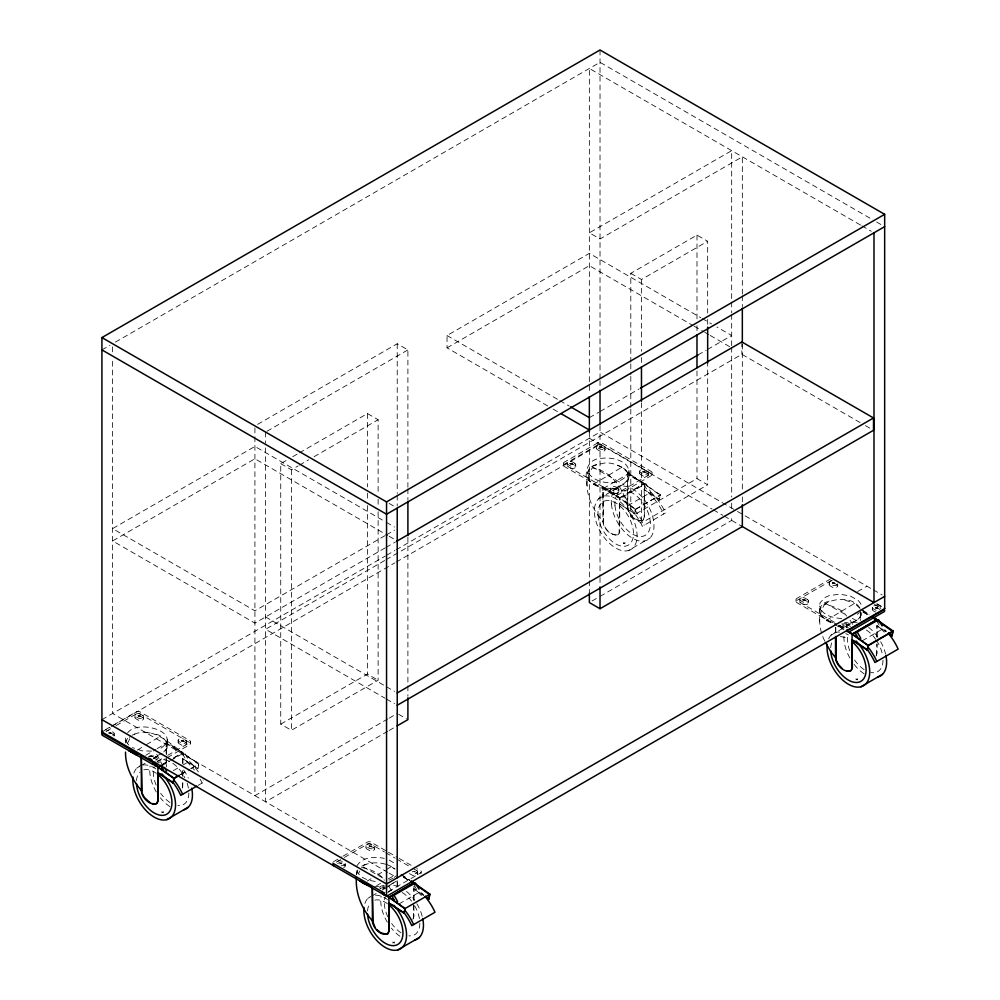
<?xml version="1.0" encoding="UTF-8"?>
<svg xmlns="http://www.w3.org/2000/svg" width="1000" height="1000" viewBox="0 0 1000 1000"><rect width="100%" height="100%" fill="white"/><g stroke="black" fill="none" stroke-linecap="round" stroke-linejoin="round"><path stroke-width="0.75" stroke-dasharray="5 3.75" d="M157.225 748.65L166.238 743.213L182.662 752.7L182.662 764.3M182.938 764.137L182.95 752.537C168.025 742.6 151.938 725.163 132.113 735.25M413.663 900.25L413.963 888.763L424.075 895.462M413.95 900.088L413.963 885.913M634.925 513.75L619.462 503.875L634.637 513.913L635.662 509.35L619.75 498.013L603.325 488.275L619.75 497.775L619.712 531.425L618.612 534.237L617.013 535.062M615.588 535.013C609.425 533.737 604 528.2 603.225 521.9L603.138 486.938L619.462 497.938L619.15 533.212M603.325 488.512L627.788 474.15L644.212 483.65L644.188 517.3L643.075 520.112L644.463 517.137L644.5 483.488L627.6 472.812L627.688 507.775C628.575 514.4 635.013 521.462 642.05 520.612M876.838 637.087L876.85 625.775L885.987 631.462M877.125 636.925L877.125 625.6M182.638 775.6L182.65 769.963M182.925 776.85L182.938 769.8M413.363 918.275L413.663 903.075M412.825 919.287L413.938 916.488L413.938 905.725M876.538 655.113L876.825 644.15M876 656.125L877.1 653.325L877.113 643.975M617.3 534.9C610.262 535.75 603.825 528.688 602.938 522.062L602.85 487.1L603.625 522.137C590.925 508.188 580.475 485.487 592.25 467.95C611.375 470.625 623.688 489.113 627.975 506.925M824.762 641.05C819 629.612 817.1 615.125 824.887 604.138C832.812 606.325 841.55 608.7 846.65 616.087M356.388 874.725L358 869.638L356.388 874.688L356.388 869.225C358.738 878.625 370.125 881.263 378.575 881.65M125.375 743.025L125.787 735.788M127.613 732.887C138.088 718.25 185.675 733.288 159.312 749.237M167.45 739.463L167.025 748.075L163.15 752.613C172.425 746.938 164.137 735.562 155.925 734.262M586.925 485.637C584.775 473.188 586.038 459.025 601.4 458.325C609.8 457.35 618.95 458.75 625.6 464.288C638.3 478.925 616.925 492.6 602.938 487.15L635.413 509.288L634.637 513.913M629 470.412C624.738 487.788 592.4 485.775 586.925 469.875M819.562 621.825L819.975 602.925L824.9 597.537L829.075 595.662L839.45 594.163L850.125 595.925L858.238 600.475L860.612 603.438L861.637 606.6M167.45 744.938L166.337 741.7L198.9 763.888L198.125 768.512L182.662 758.637L197.838 768.675L198.575 764.287L182.662 752.938L166.238 743.45M627.688 472.863L660.45 494.837L659.675 499.462L644.212 489.588L659.388 499.625L660.125 495.225L644.212 483.888L627.788 474.387M182.35 787.975L182.638 781.25M182.638 787.812L182.925 781.075M127.6 743.2L129.925 738.413M358.612 873.487L359.775 871.1M127.6 738.375L125.787 741.287L130.725 735.875M356.8 866.087C362.075 856.787 375.037 856.263 384.35 858.45M361.512 867.513C369.787 868.9 379.162 872.588 384.35 880.275M619.475 486.275C643.562 476.838 615.3 458.762 601.4 463.8C580.5 464.95 585.375 486.9 603.625 487.287M859.812 607.9C846.625 586.788 795.188 609.913 834.013 622.925M841.737 623.962C849.425 623.938 861.137 621.512 861.637 612.062C861.825 617.5 856.688 620.875 852.113 622.463M394.15 877.45L396.225 875.8M829.075 601.138C811.225 606.062 822.775 623.5 836.263 623.475M857.312 614.288L859.388 612.638M137.475 750.025L143.863 746.2M146.412 744.663L160.463 736.25M596.45 464.95C586.15 466.475 583.7 480.225 593.913 484.038L622 467.188L625.6 469.762L627.987 472.725L629 475.875M367.212 881.087L371.037 878.787M377.425 874.963L385.087 870.362M386.362 869.6L391.475 866.538L395.05 869.087L389.225 865.55M826.55 620.225L854.638 603.375L860.612 608.913M101.925 349.9L110.025 345.225M115.425 342.113L600.025 62.325L871.175 218.863M257.6 424.363L397.225 343.738L407.9 349.9L407.9 487.2M266.925 431.3L407.9 349.9M547.737 405.988L447.038 347.85L447.038 335.525L589.35 253.363L700.788 317.7M447.038 347.85L589.35 265.688L692.738 325.375M378.125 511.763L378.125 680.238L291.413 730.3L280.738 724.137L280.738 463.638L287.413 459.787M292.75 456.7L298.075 453.625M299.413 452.85L367.45 413.562L378.125 419.725L378.125 493.05M630.8 362.3L630.8 273.325L696.988 235.113L707.663 241.275L707.663 313.075M280.738 463.638L291.413 469.8L298.075 465.95M299.413 465.175L308.75 459.787M314.088 456.7L378.125 419.725M630.8 273.325L641.475 279.488L707.663 241.275M385.138 535.588L254.913 610.788L112.6 528.612L254.913 446.45L385.138 521.638M386.488 534.812L394.538 530.163M589.35 417.688L598.75 412.262M600.1 411.488L639.025 389.012M698.1 354.913L706.162 350.25M707.5 349.475L731.675 335.525L716.9 327M385.138 547.913L254.913 623.112L112.6 540.938L254.913 458.775L387.825 535.513M386.012 547.413L395.475 541.95M101.925 719.65L385.337 556.025M386.688 555.237L394.787 550.562M396.138 549.788L600.025 432.075L736.175 510.688M384.65 560.525L265.587 629.275L385.138 698.288M386.012 559.738L741.875 354.288L860.075 422.537M105.275 729.762L112.037 725.863M113.387 725.088L136.375 711.812A2.512 1.45 0 0 1 139.925 711.812L189.737 740.575A2.512 1.45 0 0 1 189.737 742.625A2.512 1.45 0 0 1 189.737 744.675L166.75 757.95M101.925 731.975L110.025 727.3M111.375 726.525L394.85 562.863M396.2 562.087L600.025 444.4M106.625 731.038L110.688 728.7M116.088 725.575L136.375 713.863A2.512 1.45 0 0 1 139.925 713.863L189.737 742.625L165.4 756.675M570.35 464.588L572.575 463.3M599.7 447.638L601.925 446.35M108.8 733.637L111.025 732.35M138.15 716.688L140.375 715.413M145.638 755.337L155.938 749.388M613.488 489.487L615.712 488.212M642.837 472.55L645.062 471.262M598.462 498.938L620.087 486.45M181.287 741.6L183.512 740.312M136.912 768L139.512 766.5M140.812 765.738L146.838 762.262M153.338 758.512L158.537 755.512A30.188 17.425 60 0 0 153.812 758.238M157.287 761.363L164.05 757.463M155.938 764.2L165.4 758.725M619.462 497.938L644.013 483.512M619.462 498.175L644.5 483.725M162.062 764.6L168.5 760.888M173.65 757.913L182.475 752.562M162.062 764.837L168.5 761.112M173.65 758.15L182.95 752.775M161.125 766.038L169.688 761.1M170.463 760.638L184.363 752.625L189.387 761.338A39.2 22.637 60 0 1 198.787 772.525M627.7 505.7L650.938 492.287A39.2 22.637 60 0 1 665.537 512.913L642.3 526.325A39.638 22.875 60 0 0 627.7 505.7L622.675 496.975L645.913 483.562L650.938 492.287M627.688 507.775L627.975 472.688M173.375 770.575L178.713 767.5M183.5 764.737L189.387 761.338M635.413 509.288L660.45 494.837M635.662 509.35L660.125 495.225M180.45 774.538L185.725 771.5M190.987 768.45L198.9 763.888M180.55 774.688L189.562 769.488M190.85 768.75L198.575 764.287M630.8 409.125L630.8 516.825L696.988 478.612L707.663 484.775L707.663 363.025M280.738 724.137L367.45 674.075L378.125 680.238M630.8 516.825L641.475 522.987L707.663 484.775M198.1 785.362L203.988 781.963A39.2 22.637 60 0 0 203.075 780.025M623.3 543.688L625.075 542.663M161.75 812.738L163.525 811.712M628.288 550.588A30.188 17.425 60 0 0 624.412 505.9A30.188 17.425 60 0 0 594.5 513.725A30.188 17.425 60 0 0 628.288 550.588L649.912 538.1M387.825 718.913L254.913 795.662L254.913 427.463M389.175 718.138L397.225 713.487M592.038 601.013L598.75 597.137M600.1 596.362L731.675 520.4L731.675 515.725M387.762 731.287L265.587 801.825L265.587 444.55M389.1 730.512L394.475 727.4M333.587 861.625L341.7 856.938M343.05 856.162L367.388 842.113A2.512 1.45 0 0 1 370.938 842.113L387.1 851.438M336.287 862.113L343.05 858.213M344.4 857.425L367.388 844.163A2.512 1.45 0 0 1 370.938 844.163L384.4 851.938M830.55 578.95L796.75 598.462A2.512 1.45 0 0 0 796.75 600.513A2.512 1.45 0 0 0 796.75 602.562L833.1 623.55M339.812 863.938L342.038 862.65M369.162 846.988L371.388 845.7M802.975 600.775L805.2 599.487M832.337 583.825L834.562 582.537M857.6 591.562L866.938 586.175M376.65 885.638L380.513 883.4M388.237 878.938L394.675 875.225M382.95 888.838L385.175 887.55M412.3 871.888L413.413 871.25L414.525 871.888M367.925 898.288L370.525 896.787M371.825 896.038L376.55 893.312M382.225 890.037L384.825 888.525M385.65 888.05L389.55 885.8A30.188 17.425 60 0 1 398.1 886.462M846.125 625.675L848.337 624.4M875.475 608.725L877.7 607.45M831.1 635.125L852.725 622.638M388.3 891.65L420.75 872.925A2.512 1.45 0 0 0 420.75 870.863L416.712 868.538M399.062 903.95L420.4 891.625A39.2 22.637 60 0 1 423.275 894.5M862.225 640.788L883.575 628.475A39.2 22.637 60 0 1 886.45 631.337M392.762 943.037L394.538 942M855.925 679.875L857.712 678.85M641.762 520.775L643.363 519.938M132.1 735.263L134.887 734M385.637 864.237C377.812 861.988 368.988 862.288 361.712 866.175L385.275 879.35M162.1 753.45L157.925 755.337L147.562 756.825L152.963 756.488M361.737 866.175L365.913 864.287M388.938 880.15L393.113 878.275M387.7 885.913L374.462 886.762M151.613 751.1L142.075 750.875L132.35 747.6M841.737 618.488C833.3 618.1 821.912 615.475 819.55 606.062M145.262 732.5L150.75 732.987M640.337 520.712C634.175 519.45 628.75 513.913 627.975 507.612M602.938 487.15L619.75 497.775M844.925 600.125L854.663 603.387M593.913 484.038L598.45 486.012M386.938 864.55L391.475 866.538M617.487 465.213L622.025 467.2M389.225 860.088L395.075 863.637M592.25 466.838L623.663 484.387M824.887 603.025L847.138 615.45M852.375 618.375L856.3 620.575M876.562 221.988L881.963 225.1M860.5 225.025L589.35 68.487L589.35 393.512M861.85 225.812L871.287 231.262M702.138 318.475L711.525 323.9M694.075 326.15L703.475 331.575M704.812 332.35L708.85 334.675M710.188 335.45L731.675 347.85M865.45 425.637L870.825 428.738M447.038 335.525L558.475 399.862M559.812 400.637L569.212 406.062M737.525 511.463L872.513 589.4M873.263 589.825L882.125 594.95M553.1 409.087L558.475 412.188M877.188 603.812L882.575 606.925M589.35 438.237L712.025 509.062M713.337 509.825L722.812 515.288M724.137 516.05L742.337 526.562M876.562 604.062L881.963 607.175M874.5 604.312L881.225 608.2M599.7 446.35L601.925 447.638M642.837 471.262L645.062 472.55M879.925 609.5L877.7 608.212A3.15 1.812 0 0 0 873.25 608.212A3.15 1.812 0 0 0 873.25 610.788L875.475 612.075M832.337 582.537L834.562 583.825M875.475 607.45L877.7 608.725M570.35 463.3L572.575 464.588M613.488 488.212L615.712 489.487M850.562 626.45L848.337 625.163A3.15 1.812 0 0 0 843.9 625.163A3.15 1.812 0 0 0 843.9 627.737M802.975 599.487L805.2 600.775M846.125 624.4L848.337 625.675M834.45 622.275L796.75 600.513L830.55 581A2.512 1.45 0 0 1 832.663 580.588M839.837 625.388L846.125 629.012M834.45 624.338L843.875 629.775M623.3 542.663L625.075 543.688M855.925 678.85L857.712 679.875M389.137 503.4L394.525 506.512M386.488 522.413L394.538 527.062M389.175 536.287L397.225 540.938M265.587 616.95L385.138 685.962M386.475 686.737L394.538 691.4M386.475 699.062L394.538 703.725M398.562 714.262L406.562 718.888M388.438 852.212L397.863 857.65M399.212 858.425L415.363 867.75M385.75 852.712L395.175 858.15M396.525 858.925L411.325 867.475M412.675 868.25L420.75 872.925A2.512 1.45 0 0 1 421.3 873.388M414.525 871.375L416.75 872.663A3.15 1.812 0 0 1 416.75 875.225A3.15 1.812 0 0 1 412.3 875.225L410.075 873.95A3.15 1.812 0 0 1 409.162 872.663M369.162 845.7L371.388 846.988M138.15 715.413L140.375 716.688M181.287 740.312L183.512 741.6M387.788 872.375L112.6 713.487L112.6 359.338M389.137 873.15L397.225 877.825M339.812 862.65L342.038 863.938M382.95 887.55L385.175 888.838M108.8 732.35L111.025 733.637M392.762 942L394.538 943.037M161.75 811.712L163.525 812.738M862.95 611.8L869.262 615.45M862.95 612.038L869.262 615.688M838.487 625.925L843.538 628.85M838.487 626.163L843.538 629.087M403.575 877.15L409.888 880.8M403.575 877.387L409.888 881.038M863.15 610.538L869.5 614.688M861.575 609.862L869.112 614.788M839.025 625.237L844.475 629.15M401.25 874.538L410.15 880.337M400.925 874.663L409.712 880.4M876.85 625.775L885.7 631.625M413.675 888.925L423.787 895.625M838.825 625.163L843.65 628.425M128.763 745.05L126.388 742.087L125.375 738.925M850.113 620.188L853.125 625M388.45 885.75L391.475 890.562M156.675 754.25L164.037 768.1M876.65 620.837L881.688 629.562A39.638 22.875 60 0 1 884.55 632.438M644.025 484.65L649.05 493.375A39.638 22.875 60 0 1 663.65 514M624.562 495.887L629.587 504.613A39.2 22.637 60 0 1 644.188 525.237M414.2 885.25L418.512 892.725A39.638 22.875 60 0 1 421.388 895.6M182.475 753.713L187.5 762.425A39.638 22.875 60 0 1 194.412 770.125M835.588 627.663L835.775 636.425M835.788 627.688L835.8 635.288M835.5 627.85L835.512 635.45M872.325 607.45L872.325 609.5M860.6 612.725L860.6 620.325M860.325 609.85L860.325 620.487M842.975 624.4L842.975 626.45M837.7 583.825L837.7 585.875M829.188 582.537L829.188 584.6M808.35 600.775L808.35 602.825M799.837 599.487L799.837 601.538M796.012 599.487L796.012 601.538M742.337 294.113L742.337 156.812L600.025 238.975L589.35 232.812L731.675 150.65L731.675 300.425M742.337 295.663L742.337 306.588M742.337 344.025L742.337 490.688M742.337 496.925L742.337 503.162M741.875 341.962L741.875 354.288M731.675 301.988L731.675 312.9M731.675 314.462L731.675 345.675M731.675 347.225L731.675 497M731.675 503.237L731.675 509.487M707.663 319.312L707.663 325.562M696.988 235.113L696.988 319.4M696.988 325.637L696.988 331.887M696.988 370.913L696.988 478.612M652.025 472.55L652.025 474.6M648.213 472.55L648.213 474.6M641.475 279.488L641.475 351.287M641.475 357.537L641.475 363.775M641.475 402.8L641.475 522.987M639.688 471.262L639.688 473.312M630.8 363.862L630.8 374.787M630.8 376.35L630.8 407.562M618.85 489.487L618.85 491.55M610.337 488.212L610.337 490.262M605.062 447.638L605.062 449.688M600.025 50L600.025 379.387M600.025 380.588L600.025 387.188M600.025 425.838L600.025 575.962M600.025 577.525L600.025 585.325M596.55 446.35L596.55 448.413M589.35 432L589.35 593.212M575.712 464.588L575.712 466.637M567.2 463.3L567.2 465.35M563.387 463.3L563.387 465.35M417.675 871.888L417.675 873.95M407.9 488.75L407.9 499.675M407.9 537.125L407.9 696.25M397.438 881.963L397.438 888.037M397.225 343.738L397.225 493.512M397.225 495.075L397.225 506M397.15 880.612L397.15 888.213M378.125 499.288L378.125 505.525M374.538 846.988L374.538 849.038M367.45 413.562L367.45 486.887M367.45 493.125L367.45 499.363M367.45 505.6L367.45 674.075M366.012 845.7L366.012 847.75M345.175 863.938L345.175 865.987M291.413 469.8L291.413 730.3M265.587 432.075L265.587 442.987M190.475 741.6L190.475 743.65M186.663 741.6L186.663 743.65M178.15 740.312L178.15 742.375M166.425 741.75L166.425 754.712M166.425 756.225L166.425 766.862M166.137 741.912L166.137 753.35M166.137 759.438L166.137 765.512M143.512 716.688L143.512 718.75M135 715.413L135 717.463M114.162 733.637L114.162 735.688M112.6 346.863L112.6 353.1M380.225 888.7A3.15 1.812 0 0 1 385.175 888.325M380.725 888.838A3.15 1.812 0 0 1 379.913 888.025M379.8 887.55A3.15 1.812 0 0 1 381.75 885.875A3.15 1.812 0 0 1 385.175 886.275M416.75 870.612A3.15 1.812 0 0 1 416.75 873.175A3.15 1.812 0 0 1 412.3 873.175M343.612 867.562A3.15 1.812 0 0 0 344.263 864.7L342.038 863.413A3.15 1.812 0 0 0 337.587 863.413M341.225 865.688A3.15 1.812 0 0 0 344.762 864.837A3.15 1.812 0 0 0 344.263 862.65L342.038 861.363A3.15 1.812 0 0 0 338.612 860.975A3.15 1.812 0 0 0 336.662 862.65M371.388 844.412A3.15 1.812 0 0 0 366.938 844.412A3.15 1.812 0 0 0 366.938 846.988L369.162 848.275A3.15 1.812 0 0 0 373.612 848.275A3.15 1.812 0 0 0 373.612 845.7M367.512 910.938A25.1 14.488 60 0 1 370.075 903.3M374.775 900.15A25.1 14.488 60 0 1 387.425 903.7M399.875 936.225A30.188 17.425 60 0 1 391.425 928.162M387.35 922.3A30.188 17.425 60 0 1 381.138 896.263M406.55 891.45A30.188 17.425 60 0 1 414.65 900.288M416.85 903.688A30.188 17.425 60 0 1 422.4 917.1M419.85 923.238A25.1 14.488 60 0 1 408.888 935.837M401 932.8A25.1 14.488 60 0 1 391.675 923.55M387.75 916.75A25.1 14.488 60 0 1 385.225 896.912M387.75 892.663A25.1 14.488 60 0 1 391.675 890.387M402.1 892.5A25.1 14.488 60 0 1 411.613 901.188M414.65 905.75A25.1 14.488 60 0 1 419.525 919.212M364.9 903.413A30.188 17.425 60 0 1 370.1 896.6M375.513 895.188A30.188 17.425 60 0 1 387.425 899.513M848.337 627.487A3.15 1.812 0 0 1 846.125 626.962L843.9 625.675A3.15 1.812 0 0 1 843.9 623.112A3.15 1.812 0 0 1 848.337 623.112L850.562 624.4A3.15 1.812 0 0 1 851.375 625.212M876.125 610.3A3.15 1.812 0 0 1 875.475 610.013L873.25 608.725A3.15 1.812 0 0 1 873.25 606.163M879.925 607.45A3.15 1.812 0 0 1 880.837 608.725M873.9 605.875A3.15 1.812 0 0 1 877.7 606.163M802.975 604.113A3.15 1.812 0 0 0 807.425 604.113A3.15 1.812 0 0 0 807.425 601.538L805.2 600.262A3.15 1.812 0 0 0 800.75 600.262A3.15 1.812 0 0 0 800.75 602.825M832.337 580.725A3.15 1.812 0 0 0 829.425 581.85A3.15 1.812 0 0 0 830.113 583.825L832.337 585.112A3.15 1.812 0 0 0 837.6 584.3M830.675 647.775A25.1 14.488 60 0 1 832.562 641.162M840.312 636.675A25.1 14.488 60 0 1 848.375 639.1M864.163 673.812A30.188 17.425 60 0 1 853.637 663.775M849.837 657.95A30.188 17.425 60 0 1 844.087 634.513M846.25 627.663A30.188 17.425 60 0 1 857.113 622.337M868.612 627.413A30.188 17.425 60 0 1 877.812 637.137M880.7 641.712A30.188 17.425 60 0 1 885.575 653.938M883.012 660.075A25.1 14.488 60 0 1 870.75 672.487M864.163 669.638A25.1 14.488 60 0 1 853.4 658.213M849.725 650.725A25.1 14.488 60 0 1 848.388 633.75M866.375 630.013A25.1 14.488 60 0 1 875.7 639.275M876.425 640.337A25.1 14.488 60 0 1 882.15 653.238M828.65 638.775A30.188 17.425 60 0 1 841.775 632.337M845.7 633.587A30.188 17.425 60 0 1 848.375 634.938M613.488 492.825A3.15 1.812 0 0 0 617.938 492.825A3.15 1.812 0 0 0 617.938 490.262L615.712 488.975A3.15 1.812 0 0 0 611.263 488.975A3.15 1.812 0 0 0 611.263 491.55M647.288 471.262A3.15 1.812 0 0 1 647.288 473.825A3.15 1.812 0 0 1 642.837 473.825L640.612 472.55A3.15 1.812 0 0 1 640.612 469.975A3.15 1.812 0 0 1 645.062 469.975M570.35 467.925A3.15 1.812 0 0 0 574.788 467.925A3.15 1.812 0 0 0 574.788 465.35L572.575 464.075A3.15 1.812 0 0 0 568.125 464.075A3.15 1.812 0 0 0 568.125 466.637M601.925 445.075A3.15 1.812 0 0 0 597.475 445.075A3.15 1.812 0 0 0 597.475 447.638L599.7 448.925A3.15 1.812 0 0 0 604.15 448.925A3.15 1.812 0 0 0 604.15 446.35M155.738 760.113A3.15 1.812 0 0 0 156.387 757.262L154.162 755.975A3.15 1.812 0 0 0 150.363 755.688A3.15 1.812 0 0 0 148.9 757.738M157.2 760.125A3.15 1.812 0 0 0 156.387 759.312L154.162 758.037A3.15 1.812 0 0 0 153.512 757.738M185.738 740.312A3.15 1.812 0 0 1 185.738 742.887A3.15 1.812 0 0 1 181.287 742.887L179.062 741.6A3.15 1.812 0 0 1 179.062 739.025A3.15 1.812 0 0 1 183.512 739.025M114.062 736.162A3.15 1.812 0 0 0 113.25 734.412L111.025 733.125A3.15 1.812 0 0 0 108.8 732.6M112.587 735.212A3.15 1.812 0 0 0 113.25 732.35L111.025 731.075A3.15 1.812 0 0 0 106.075 731.45M140.375 714.125A3.15 1.812 0 0 0 135.925 714.125A3.15 1.812 0 0 0 135.925 716.688L138.15 717.975A3.15 1.812 0 0 0 142.6 717.975A3.15 1.812 0 0 0 142.6 715.413M136.5 780.638A25.1 14.488 60 0 1 139.838 772.125M143.763 769.85A25.1 14.488 60 0 1 156.412 773.413M169.975 806.675A30.188 17.425 60 0 1 160.413 797.875M156.337 792A30.188 17.425 60 0 1 150.125 765.962M183.637 770A30.188 17.425 60 0 1 188.363 778.175M188.837 792.938A25.1 14.488 60 0 1 177.875 805.55M169.988 802.513A25.1 14.488 60 0 1 160.662 793.25M156.113 785.037A25.1 14.488 60 0 1 154.213 766.625M156.738 762.362A25.1 14.488 60 0 1 184.887 777.775M187.15 783.25A25.1 14.488 60 0 1 188.512 788.913M133.887 773.112A30.188 17.425 60 0 1 140.338 765.7M143.025 765A30.188 17.425 60 0 1 156.412 769.225M200.2 779.188A39.638 22.875 60 0 1 202.1 783.05M396.238 881.25L388.95 885.625L396.225 881.275M597.925 442.762L564.125 462.275A2.512 1.45 0 0 0 564.125 464.325A2.512 1.45 0 0 0 564.125 466.388L613.925 495.138A2.512 1.45 0 0 0 617.487 495.138L651.287 475.625A2.512 1.45 0 0 0 651.287 473.575A2.512 1.45 0 0 0 651.287 471.512L601.475 442.762A2.512 1.45 0 0 0 597.925 442.762M597.925 444.812L564.125 464.325L613.925 493.088A2.512 1.45 0 0 0 617.487 493.088L651.287 473.575L601.475 444.812A2.512 1.45 0 0 0 597.925 444.812M604.15 448.413L601.925 447.125A3.15 1.812 0 0 0 597.475 447.125A3.15 1.812 0 0 0 597.475 449.688L599.7 450.975A3.15 1.812 0 0 0 604.15 450.975A3.15 1.812 0 0 0 604.15 448.413M647.288 473.312L645.062 472.025A3.15 1.812 0 0 0 640.612 472.025A3.15 1.812 0 0 0 640.612 474.6L642.837 475.887A3.15 1.812 0 0 0 647.288 475.887A3.15 1.812 0 0 0 647.288 473.312M836.775 584.6L834.562 583.312A3.15 1.812 0 0 0 830.113 583.312A3.15 1.812 0 0 0 830.113 585.875L832.337 587.163A3.15 1.812 0 0 0 836.775 587.163A3.15 1.812 0 0 0 836.775 584.6M574.788 463.3L572.575 462.013A3.15 1.812 0 0 0 568.125 462.013A3.15 1.812 0 0 0 568.125 464.588L570.35 465.863A3.15 1.812 0 0 0 574.788 465.863A3.15 1.812 0 0 0 574.788 463.3M617.938 488.212L615.712 486.925A3.15 1.812 0 0 0 611.263 486.925A3.15 1.812 0 0 0 611.263 489.487L613.488 490.775A3.15 1.812 0 0 0 617.938 490.775A3.15 1.812 0 0 0 617.938 488.212M807.425 599.487L805.2 598.2A3.15 1.812 0 0 0 800.75 598.2A3.15 1.812 0 0 0 800.75 600.775L802.975 602.05A3.15 1.812 0 0 0 807.425 602.05A3.15 1.812 0 0 0 807.425 599.487M373.612 847.75L371.388 846.475A3.15 1.812 0 0 0 366.938 846.475A3.15 1.812 0 0 0 366.938 849.038L369.162 850.325A3.15 1.812 0 0 0 373.612 850.325A3.15 1.812 0 0 0 373.612 847.75M142.6 717.463L140.375 716.175A3.15 1.812 0 0 0 135.925 716.175A3.15 1.812 0 0 0 135.925 718.75L138.15 720.025A3.15 1.812 0 0 0 142.6 720.025A3.15 1.812 0 0 0 142.6 717.463M185.738 742.375L183.512 741.087A3.15 1.812 0 0 0 179.062 741.087A3.15 1.812 0 0 0 179.062 743.65L181.287 744.938A3.15 1.812 0 0 0 185.738 744.938A3.15 1.812 0 0 0 185.738 742.375M598.088 515.35A25.1 14.488 60 0 0 626.163 546A25.1 14.488 60 0 0 622.95 508.85A25.1 14.488 60 0 0 598.088 515.35M611.4 503.963A30.188 17.425 60 0 0 645.188 540.825A30.188 17.425 60 0 0 641.325 496.138A30.188 17.425 60 0 0 611.4 503.963M614.987 505.6A25.1 14.488 60 0 0 643.062 536.237A25.1 14.488 60 0 0 639.85 499.087A25.1 14.488 60 0 0 614.987 505.6"/><path stroke-width="1.5" d="M179.262 775.438L174.112 778.413L173.088 782.962L157.912 772.925L158.175 800.487L157.062 803.288L155.475 804.125M388.938 896.925L405.125 908.7L404.1 913.263L388.925 903.225L389.188 930.775L388.075 933.575C380.925 936.737 373.237 928.162 372.4 921.413L372.325 887.962L373.088 921.488C362.163 909.788 355.3 893.825 356.388 877.65M425.062 896.462L428.85 898.962L429.588 894.575L410.975 881.225M873.062 617.888L892.763 631.413L868.288 645.537L867.275 650.1L852.1 640.062L852.35 667.613L850.962 670.588M876.85 620.075L872.887 617.238M156.775 803.45L157.887 800.65L157.912 766.988L154.3 764.55M387.788 933.737L388.9 930.938L388.938 897.288L386.512 895.662M851.787 669.4L852.1 634.125L848.475 631.688M125.538 752.113C125.262 766.663 132.45 780.625 142.075 791.2L141.3 756.15L141.387 791.125C142.287 797.738 148.725 804.812 155.75 803.95M173.088 782.962L173.863 778.337L179.137 775.3M404.1 913.263L404.875 908.637L429.913 894.188L411.425 881.175M428.85 898.962L429.913 894.188M867.275 650.1L868.05 645.475L893.075 631.025L873.325 617.188M888.225 633.3L892.025 635.812L892.763 631.413M892.025 635.812L893.075 631.025M101.925 337.575L600.025 50L884.663 214.325L884.663 608.725L386.55 896.312L101.925 731.975L101.925 337.575L386.55 501.912L884.663 214.325M884.663 226.65L386.55 514.237L101.925 349.9M640.375 388.237L698.1 354.913M396.838 541.163L741.875 341.962L873.512 417.962L873.512 430.288L397.225 705.275M160.775 765.337L158.2 767.062L174.112 778.413M157.912 767.225L160.775 765.575M196.762 786.137L180.75 795.375A39.638 22.875 60 0 0 173.062 782.45M166.737 819.638L188.363 807.163M397.225 692.95L873.512 417.962M397.163 725.85L407.9 719.65L407.9 697.812M589.35 593.212L589.35 602.562L600.025 608.725L742.337 526.562L742.337 504.725M884.663 596.4L386.55 883.988L101.925 719.65M389.212 897.125L413.675 883L411.15 881.538M388.925 897.525L413.488 882.862M852.1 634.362L876.65 619.7M397.75 949.938L419.375 937.45M860.913 686.775L882.537 674.287M851.25 670.413C844.1 673.575 836.4 665 835.575 658.25L835.512 636.975M849.938 671.087L846.237 670.738M386.763 934.25L380.938 932.9L376.812 929.587M152.05 803.6L154.05 804.062M367.9 885.362L359.775 880.812L363.375 883.375L370.85 886.087M570.562 406.838L589.35 417.688M561.163 413.738L589.35 430.012M741.688 526.188L873.988 602.562L873.988 232.812M149.713 758.55L151.938 759.825M102.575 731.325A2.512 1.45 0 0 0 102.575 733.388L152.387 762.138A2.512 1.45 0 0 0 155.412 762.375M873.062 617.65L876.85 619.837L852.387 633.962L868.288 645.537M849.862 632.5L852.1 633.763M411.15 881.775L413.675 883.238M154.412 764.638L158.2 766.825L154 764.075M848.288 631.638L868.05 645.475M381.3 892.3L383.85 893.962M386.388 895.625L404.875 908.637M152.838 763.675L173.863 778.337M888.512 633.138L892.312 635.638M852.375 639.9L867.562 649.938M425.337 896.3L429.137 898.8M390.475 903.888L404.387 913.088M158.2 772.763L173.375 782.8M381.688 892.4L384.1 894.025M149.925 802.6L144.088 797.225L141.95 792.9M841.963 668.263L838.275 664.35L836.137 660.037L835.8 636.8M375.1 927.513L372.688 921.25M882.138 625.975L878.538 619.75L855.312 633.162L857.463 636.9M857.2 632.075L860.788 638.3M418.963 889.137L415.375 882.913L392.137 896.325L394.3 900.062M394.025 895.238L397.625 901.462M164.45 767.438L166.612 771.175M161.125 766.038L163.287 769.775M825.35 642.35L831.075 652.188L836.263 658.325L835.775 636.425M742.337 308.15L742.337 342.475M707.663 327.125L707.663 363.025M696.988 335.012L696.988 367.788M641.475 366.9L641.475 401.238M600.025 390.312L600.025 424.637M600.025 586.888L600.025 608.725M589.35 396.637L589.35 432M407.9 501.238L407.9 535.562M397.225 508.075L397.225 877.825M386.55 501.912L386.55 896.312M333.587 865.725A2.512 1.45 0 0 1 332.875 864.513M332.938 863.025A2.512 1.45 0 0 0 333.587 863.675L383.4 892.438A2.512 1.45 0 0 0 384.525 892.812M385.5 894.9A2.512 1.45 0 0 1 383.4 894.488M388.525 904.538A25.1 14.488 60 0 1 402.85 935.088A25.1 14.488 60 0 1 384.825 943.012A25.1 14.488 60 0 1 367.488 913.8M422.713 918.5A30.188 17.425 60 0 1 414.65 940.175M393.875 905.238A30.188 17.425 60 0 1 405.462 942.212A30.188 17.425 60 0 1 380.475 944.062A30.188 17.425 60 0 1 364.025 907.438M426.012 897.65A39.2 22.637 60 0 1 435 912.25L411.763 925.675A39.638 22.875 60 0 0 404.075 912.75M404.663 909.975A39.2 22.637 60 0 1 413.65 924.575M884.463 610.225A2.512 1.45 0 0 1 883.925 611.812L850.125 631.325A2.512 1.45 0 0 1 846.562 631.325M884.463 608.175A2.512 1.45 0 0 1 883.925 609.763L850.125 629.275A2.512 1.45 0 0 1 847.087 629.5M851.7 641.388A25.1 14.488 60 0 1 866.012 671.925A25.1 14.488 60 0 1 847.987 679.85A25.1 14.488 60 0 1 830.662 650.638M885.888 655.337A30.188 17.425 60 0 1 877.812 677.013M856.012 640.987A30.188 17.425 60 0 1 868.85 678.363A30.188 17.425 60 0 1 844.013 681.2A30.188 17.425 60 0 1 827.188 644.275M889.188 634.487A39.2 22.637 60 0 1 898.162 649.1L874.938 662.513A39.638 22.875 60 0 0 867.25 649.587M867.837 646.812A39.2 22.637 60 0 1 876.812 661.425M102.575 733.388A2.512 1.45 0 0 0 102.575 735.438L152.387 764.2A2.512 1.45 0 0 0 155.938 764.2M157.513 774.25A25.1 14.488 60 0 1 171.838 804.788A25.1 14.488 60 0 1 153.812 812.725A25.1 14.488 60 0 1 136.475 783.5M191.7 788.213A30.188 17.425 60 0 1 183.637 809.887M161.825 773.85A30.188 17.425 60 0 1 174.675 811.225A30.188 17.425 60 0 1 149.825 814.075A30.188 17.425 60 0 1 133.012 777.138M173.65 779.688A39.2 22.637 60 0 1 182.638 794.287M136.9 755.062L128.787 750.537L136.888 755.062"/></g></svg>
